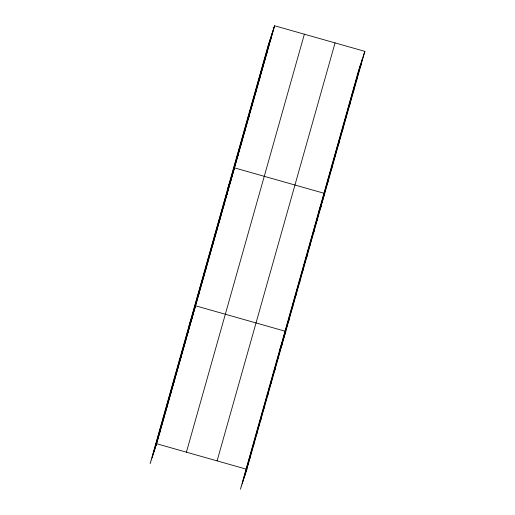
<?xml version="1.0" encoding="UTF-8"?>
<svg xmlns="http://www.w3.org/2000/svg" width="515" height="515" viewBox="0 0 515 515"><rect width="100%" height="100%" fill="white"/><g stroke="black" fill="none" stroke-linecap="round" stroke-linejoin="round"><path stroke-width="0.77" d="M152.092 457.648L270.06 39.674M154.094 451.481L272.062 33.507M156.039 445.494L274.012 27.514M274.585 25.75L268.115 45.668L150.142 463.642L156.618 443.724L274.585 25.75L364.858 51.358L246.312 471.103M186.404 452.176L304.371 34.202M217.098 460.886L335.065 42.906M242.365 483.263L360.333 65.283M244.368 477.09L362.335 59.116M270.362 40.434L270.935 38.67M266.719 53.354L267.291 51.59M263.068 66.274L263.641 64.51M259.425 79.194L259.998 77.424M255.781 92.114L256.354 90.344M252.131 105.034L252.704 103.264M248.488 117.948L249.06 116.184M244.837 130.868L245.41 129.104M241.194 143.788L241.767 142.024M237.544 156.708L238.123 154.944M228.003 187.775L234.473 167.864L324.746 193.473L318.276 213.384M230.359 182.168L230.932 180.398M226.825 194.709L227.398 192.938M223.285 207.242L223.858 205.479M219.744 219.783L220.317 218.019M216.203 232.323L216.776 230.559M212.663 244.863L213.242 243.099M209.129 257.403L209.702 255.64M205.588 269.944L206.161 268.173M202.047 282.484L202.62 280.714M198.507 295.018L199.086 293.254M189.076 325.712L195.546 305.794L285.819 331.402L279.349 351.32M191.432 320.098L192.005 318.334M187.891 332.639L188.464 330.875M184.351 345.179L184.93 343.408M180.817 357.719L181.389 355.949M177.276 370.253L177.849 368.489M173.735 382.793L174.308 381.029M170.195 395.333L170.774 393.569M166.66 407.874L167.233 406.11M163.12 420.414L163.693 418.65M159.579 432.954L160.152 431.184M364.858 51.358L358.382 71.276L240.415 489.25L246.885 469.332L156.618 443.724M360.635 66.042L361.208 64.278M356.992 78.962L357.565 77.199M353.341 91.882L353.914 90.119M349.698 104.803L350.271 103.039M346.048 117.723L346.627 115.959M342.404 130.643L342.977 128.872M338.761 143.563L339.334 141.792M335.111 156.483L335.683 154.712M331.467 169.396L332.04 167.632M327.817 182.316L328.396 180.553M320.633 207.777L321.206 206.013M317.092 220.317L317.671 218.547M313.558 232.857L314.131 231.087M310.017 245.398L310.59 243.627M306.476 257.931L307.049 256.167M302.936 270.472L303.515 268.708M299.402 283.012L299.975 281.248M295.861 295.552L296.434 293.788M292.32 308.092L292.893 306.322M288.78 320.633L289.359 318.862M281.705 345.707L282.278 343.943M278.164 358.247L278.737 356.483M274.624 370.787L275.197 369.023M271.09 383.327L271.663 381.557M267.549 395.868L268.122 394.097M264.008 408.408L264.581 406.638M260.468 420.942L261.041 419.178M256.934 433.482L257.506 431.718M253.393 446.022L253.966 444.258M249.852 458.562L250.425 456.799"/></g></svg>
